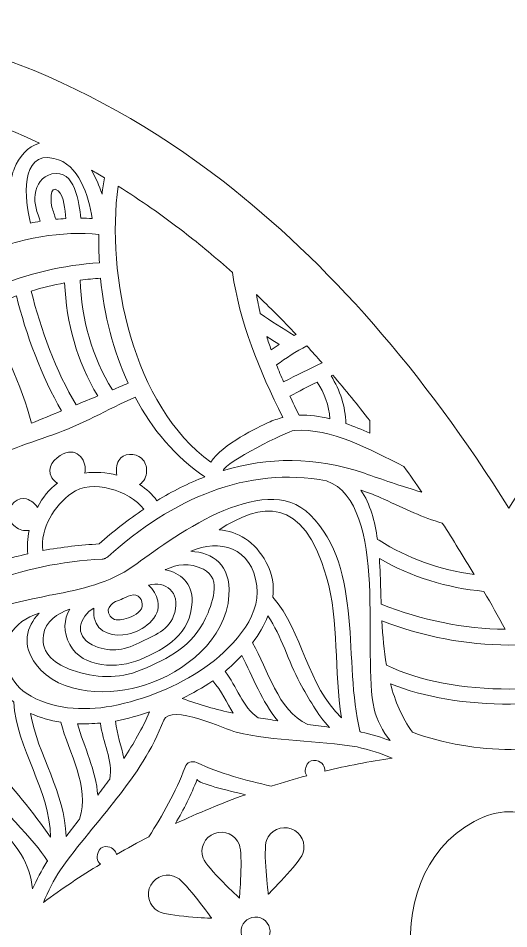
# Model space of a CAD drawing. Extents: x 49 to 10099, y -910 to -90.
# Drawn here: x 8355.1 to 8508, y -375.9 to -91.8 of the extents above; entities that cross this region are included whole.
import ezdxf

# ---------------------------------------------------------------- set-up
doc = ezdxf.new("R2010")
doc.units = 0
doc.header["$MEASUREMENT"] = 0
doc.layers.add('Layer 1', color=7, linetype='Continuous')

msp = doc.modelspace()

# ---------------------------------------------------------------- linework, layer by layer
at = {"layer": 'Layer 1', "lineweight": 0}
for points, knots in [([(8931.48, -226.33), (8913.85, -186.9), (8886.75, -153.49), (8853.11, -129.71), (8818.04, -104.91), (8777.53, -91.8), (8735.95, -91.8), (8688.05, -91.8), (8640.03, -109.39), (8597.06, -142.66), (8564.36, -167.98), (8534.49, -202.19), (8508, -244.61), (8481.52, -202.2), (8451.66, -168), (8418.95, -142.67), (8375.98, -109.4), (8327.95, -91.81), (8280.04, -91.8), (8238.47, -91.8), (8197.96, -104.91), (8162.9, -129.69), (8129.25, -153.47), (8102.15, -186.88), (8084.52, -226.31), (8063.14, -274.13), (8056.87, -327.84), (8066.41, -381.63), (8076.97, -441.15), (8105.77, -497.53), (8152, -549.22), (8305.89, -721.22), (8482.96, -885.08), (8484.74, -886.72), (8484.74, -886.72), (8508.01, -908.2), (8508.01, -908.2), (8508.01, -908.2), (8531.28, -886.71), (8531.28, -886.71), (8533.05, -885.08), (8710.13, -721.22), (8864.01, -549.22), (8910.24, -497.54), (8939.03, -441.16), (8949.59, -381.65), (8959.12, -327.86), (8952.86, -274.15), (8931.48, -226.33)], [0, 0, 0, 0, 1, 1, 1, 2, 2, 2, 3, 3, 3, 4, 4, 4, 5, 5, 5, 6, 6, 6, 7, 7, 7, 8, 8, 8, 9, 9, 9, 10, 10, 10, 11, 11, 11, 12, 12, 12, 13, 13, 13, 14, 14, 14, 15, 15, 15, 16, 16, 16, 16]), ([(8302.23, -178.63), (8296.36, -174.21), (8290.2, -170.61), (8284.01, -168.16), (8278.48, -165.98), (8272.91, -164.22), (8267.31, -162.74), (8267.37, -162.51), (8267.43, -162.27), (8267.4, -161.97), (8265.66, -144.42), (8271.1, -126.54), (8281.17, -111.82), (8308.28, -111.99), (8335.53, -118.45), (8361.75, -130.77), (8358.12, -131.81), (8355.27, -135.21), (8353.94, -138.59), (8353.29, -140.27), (8352.88, -141.95), (8352.67, -143.65), (8347.12, -136.01), (8338.32, -131.19), (8328.9, -136.01), (8320.99, -140.05), (8319.12, -148.85), (8320.59, -157.22), (8315.43, -152.69), (8309.15, -150.22), (8303.57, -155.34), (8296.67, -161.67), (8298.45, -170.9), (8302.23, -178.63)], [0, 0, 0, 0, 1, 1, 1, 2, 2, 2, 3, 3, 3, 4, 4, 4, 5, 5, 5, 6, 6, 6, 7, 7, 7, 8, 8, 8, 9, 9, 9, 10, 10, 10, 11, 11, 11, 11]), ([(8365.65, -140.4), (8362.51, -141.15), (8360.85, -143.73), (8360.39, -146.8), (8359.97, -149.69), (8361.1, -152.42), (8361.96, -155.15), (8360.96, -155.32), (8359.95, -155.53), (8358.94, -155.73), (8357.13, -148.54), (8355.52, -133.14), (8366.22, -135.52), (8374.26, -137.32), (8376.91, -147.16), (8378.19, -154.3), (8377.04, -154.23), (8375.87, -154.21), (8374.69, -154.2), (8374.05, -149.65), (8372.99, -138.66), (8365.65, -140.4)], [0, 0, 0, 0, 1, 1, 1, 2, 2, 2, 3, 3, 3, 4, 4, 4, 5, 5, 5, 6, 6, 6, 7, 7, 7, 7]), ([(8377.92, -139.19), (8379.3, -139.98), (8380.67, -140.79), (8382.04, -141.61), (8381.74, -143.27), (8381.47, -144.96), (8381.24, -146.66), (8380.4, -144.06), (8379.31, -141.49), (8377.92, -139.19)], [0, 0, 0, 0, 1, 1, 1, 2, 2, 2, 3, 3, 3, 3]), ([(8369.92, -154.31), (8368.88, -154.37), (8367.85, -154.43), (8366.81, -154.53), (8366.45, -153.27), (8366.06, -152.01), (8365.65, -150.76), (8365.39, -149.97), (8364.69, -143.17), (8367.57, -145.68), (8369.52, -147.39), (8369.67, -151.5), (8369.92, -154.31)], [0, 0, 0, 0, 1, 1, 1, 2, 2, 2, 3, 3, 3, 4, 4, 4, 4]), ([(8421.88, -171.12), (8424.13, -186.5), (8430.17, -201.58), (8437.63, -216.37), (8436.08, -216.74), (8434.54, -217.22), (8433.03, -217.93), (8430.11, -219.33), (8418.64, -224.69), (8415.16, -230.29), (8390.89, -212.86), (8382.32, -171.69), (8386.3, -144.22), (8393.21, -148.56), (8400.02, -153.31), (8406.7, -158.48), (8411.84, -162.46), (8416.9, -166.68), (8421.88, -171.12)], [0, 0, 0, 0, 1, 1, 1, 2, 2, 2, 3, 3, 3, 4, 4, 4, 5, 5, 5, 6, 6, 6, 6]), ([(8380.27, -159.32), (8380.21, -162.24), (8380.27, -165.18), (8380.44, -168.12), (8358.14, -169.43), (8335.11, -179.03), (8318.37, -193.79), (8316.42, -191.55), (8314.39, -189.41), (8312.3, -187.36), (8326.25, -169.36), (8357.94, -156.57), (8380.27, -159.32)], [0, 0, 0, 0, 1, 1, 1, 2, 2, 2, 3, 3, 3, 4, 4, 4, 4]), ([(8374.43, -173.52), (8376.57, -173.23), (8378.69, -173.05), (8380.79, -172.93), (8381.92, -184.34), (8384.76, -195.58), (8389.39, -205.7), (8387.75, -206.38), (8386.12, -207.05), (8384.48, -207.73), (8378.01, -197.29), (8374.88, -185.86), (8374.43, -173.52)], [0, 0, 0, 0, 1, 1, 1, 2, 2, 2, 3, 3, 3, 4, 4, 4, 4]), ([(8359.18, -176.91), (8362.64, -175.86), (8366.11, -175.03), (8369.59, -174.38), (8370.16, -187.02), (8373.37, -198.84), (8379.93, -209.62), (8377.68, -210.55), (8375.42, -211.48), (8373.17, -212.42), (8366.93, -202.08), (8362.07, -188.67), (8359.18, -176.91)], [0, 0, 0, 0, 1, 1, 1, 2, 2, 2, 3, 3, 3, 4, 4, 4, 4]), ([(8343.87, -182.89), (8347.35, -181.22), (8350.93, -179.73), (8354.57, -178.44), (8357.49, -190.19), (8362.47, -203.85), (8368.66, -214.29), (8365.52, -215.59), (8362.38, -216.89), (8359.25, -218.18), (8356.25, -206.44), (8350.11, -193.26), (8343.87, -182.89)], [0, 0, 0, 0, 1, 1, 1, 2, 2, 2, 3, 3, 3, 4, 4, 4, 4]), ([(8441.73, -190.45), (8441.53, -190.56), (8441.32, -190.67), (8441.12, -190.79), (8437.65, -188.45), (8433.9, -186.43), (8430.58, -183.89), (8430.11, -181.93), (8429.72, -179.97), (8429.37, -178.02), (8433.55, -182), (8437.67, -186.14), (8441.73, -190.45)], [0, 0, 0, 0, 1, 1, 1, 2, 2, 2, 3, 3, 3, 4, 4, 4, 4]), ([(8436.49, -193.58), (8435.63, -194.14), (8434.81, -194.72), (8433.98, -195.3), (8433.49, -193.89), (8432.99, -192.47), (8432.56, -191.06), (8433.88, -191.89), (8435.17, -192.75), (8436.49, -193.58)], [0, 0, 0, 0, 1, 1, 1, 2, 2, 2, 3, 3, 3, 3]), ([(8445.06, -194.02), (8446.66, -195.77), (8448.26, -197.55), (8449.84, -199.35), (8445.83, -201.14), (8441.83, -203.11), (8437.84, -205.28), (8437.08, -203.5), (8436.3, -201.72), (8435.62, -199.96), (8438.53, -197.8), (8441.69, -195.83), (8445.06, -194.02)], [0, 0, 0, 0, 1, 1, 1, 2, 2, 2, 3, 3, 3, 4, 4, 4, 4]), ([(8464.7, -217.33), (8464.75, -218.63), (8464.75, -219.93), (8464.67, -221.22), (8462.21, -220.12), (8459.73, -219.1), (8457.25, -218.24), (8457.05, -212.94), (8455.49, -207.82), (8452.61, -203.41), (8452.79, -203.33), (8452.98, -203.25), (8453.16, -203.17), (8457.06, -207.73), (8460.91, -212.45), (8464.7, -217.33)], [0, 0, 0, 0, 1, 1, 1, 2, 2, 2, 3, 3, 3, 4, 4, 4, 5, 5, 5, 5]), ([(8452.28, -216.78), (8449.06, -215.98), (8445.84, -215.54), (8442.68, -215.65), (8441.66, -213.66), (8440.73, -211.68), (8439.81, -209.71), (8442.62, -208.17), (8445.43, -206.72), (8448.25, -205.38), (8450.66, -208.64), (8451.91, -212.73), (8452.28, -216.78)], [0, 0, 0, 0, 1, 1, 1, 2, 2, 2, 3, 3, 3, 4, 4, 4, 4]), ([(8365.92, -221.76), (8374.61, -218.82), (8383.07, -213.7), (8391.57, -210.04), (8396.88, -220.09), (8404.11, -228.71), (8413.32, -234.87), (8408.19, -236.86), (8403.19, -239.37), (8398.35, -242.32), (8396.87, -240.29), (8395.05, -238.62), (8392.96, -237.3), (8394.28, -236.32), (8395.23, -234.81), (8395.07, -233.02), (8395.18, -231.65), (8394.79, -230.24), (8393.55, -229.09), (8391.69, -227.38), (8387.8, -227.37), (8386.45, -229.78), (8385.65, -231.21), (8385.58, -232.8), (8385.91, -234.33), (8382.63, -233.52), (8379.18, -233.29), (8375.86, -233.69), (8376.76, -230.17), (8373.64, -225.54), (8369.15, -227.67), (8366.58, -228.89), (8363.55, -232), (8365.63, -235.14), (8366.12, -235.87), (8366.7, -236.43), (8367.33, -236.85), (8364.78, -238.73), (8362.66, -241.36), (8361.1, -244.39), (8360.27, -243.2), (8359.18, -242.25), (8357.69, -241.74), (8355.1, -240.85), (8352.01, -243.84), (8352.1, -246.38), (8352.17, -248.23), (8353.03, -249.52), (8354.19, -250.35), (8355.4, -251.49), (8357.03, -251.82), (8358.54, -251.58), (8357.99, -254.13), (8357.84, -256.62), (8358.1, -258.89), (8352.73, -260.09), (8347.44, -261.69), (8342.34, -263.73), (8344.25, -253.26), (8343.21, -242.23), (8339.86, -231.45), (8348.45, -227.94), (8357.13, -224.73), (8365.92, -221.76)], [0, 0, 0, 0, 1, 1, 1, 2, 2, 2, 3, 3, 3, 4, 4, 4, 5, 5, 5, 6, 6, 6, 7, 7, 7, 8, 8, 8, 9, 9, 9, 10, 10, 10, 11, 11, 11, 12, 12, 12, 13, 13, 13, 14, 14, 14, 15, 15, 15, 16, 16, 16, 17, 17, 17, 18, 18, 18, 19, 19, 19, 20, 20, 20, 21, 21, 21, 21]), ([(8441.15, -220.42), (8452.82, -219.6), (8464.37, -226.22), (8475.35, -231.65), (8477.22, -234.28), (8479.08, -236.96), (8480.93, -239.67), (8474.37, -237.71), (8468.25, -235.58), (8463.03, -233.77), (8447.66, -228.43), (8432.9, -228.72), (8419.05, -232.92), (8419.03, -232.91), (8419.03, -232.9), (8419.01, -232.89), (8419.52, -230.42), (8438.97, -220.57), (8441.15, -220.42)], [0, 0, 0, 0, 1, 1, 1, 2, 2, 2, 3, 3, 3, 4, 4, 4, 5, 5, 5, 6, 6, 6, 6]), ([(8381.31, -260.56), (8381.53, -260.55), (8381.69, -260.47), (8381.88, -260.41), (8382, -260.39), (8382.11, -260.37), (8382.22, -260.33), (8382.32, -260.28), (8382.41, -260.22), (8382.51, -260.16), (8382.68, -260.06), (8382.86, -260), (8383.02, -259.85), (8403.25, -241.64), (8426.3, -231.49), (8451.25, -236.09), (8470.89, -243.55), (8462.16, -290.73), (8466.04, -307.2), (8466.93, -310.97), (8468.71, -314.22), (8471.02, -317.17), (8468.1, -316.09), (8465.13, -315.13), (8462.01, -314.47), (8461.89, -314.45), (8461.77, -314.44), (8461.65, -314.42), (8461.64, -314.33), (8461.66, -314.26), (8461.64, -314.17), (8456.3, -292.83), (8462.93, -263.65), (8446.14, -246.72), (8431.6, -232.06), (8402.04, -254.78), (8390.97, -262.76), (8383.77, -267.95), (8374.76, -269.94), (8365.72, -271.71), (8364.58, -271.86), (8363.44, -272.08), (8362.33, -272.38), (8347.58, -275.26), (8333.35, -278.54), (8327.48, -295.26), (8320.9, -314), (8356.51, -341.86), (8364.15, -354.59), (8364.19, -354.65), (8364.25, -354.68), (8364.29, -354.74), (8364.22, -354.84), (8364.16, -354.92), (8364.09, -355.01), (8362.33, -357.72), (8360.89, -360.55), (8359.57, -363.42), (8359.13, -359.62), (8358.11, -356), (8356.07, -352.71), (8345.99, -336.42), (8308.65, -312.36), (8316.66, -290.97), (8316.77, -290.65), (8316.8, -290.37), (8316.79, -290.09), (8331.13, -270.17), (8356.23, -261.88), (8381.31, -260.56)], [0, 0, 0, 0, 1, 1, 1, 2, 2, 2, 3, 3, 3, 4, 4, 4, 5, 5, 5, 6, 6, 6, 7, 7, 7, 8, 8, 8, 9, 9, 9, 10, 10, 10, 11, 11, 11, 12, 12, 12, 13, 13, 13, 14, 14, 14, 15, 15, 15, 16, 16, 16, 17, 17, 17, 18, 18, 18, 19, 19, 19, 20, 20, 20, 21, 21, 21, 22, 22, 22, 23, 23, 23, 23]), ([(8394.29, -244.94), (8389.47, -248.17), (8384.81, -251.82), (8380.33, -255.8), (8374.68, -256.13), (8368.76, -256.78), (8362.78, -257.87), (8361.95, -250.91), (8366.39, -243.85), (8371.79, -239.94), (8378.03, -235.43), (8389.86, -239.11), (8394.29, -244.94)], [0, 0, 0, 0, 1, 1, 1, 2, 2, 2, 3, 3, 3, 4, 4, 4, 4]), ([(8434.49, -272.4), (8434.91, -268.8), (8434.37, -265.13), (8432.43, -261.55), (8428.9, -255.03), (8423.51, -251.82), (8417.72, -251.38), (8430.82, -242.99), (8443.84, -240.44), (8451.21, -266.12), (8455.2, -280.03), (8453.5, -295.5), (8455.89, -310.05), (8445.24, -300.15), (8443.84, -283.21), (8434.49, -272.4)], [0, 0, 0, 0, 1, 1, 1, 2, 2, 2, 3, 3, 3, 4, 4, 4, 5, 5, 5, 5]), ([(8497.19, -265.31), (8486.6, -263.87), (8476.38, -260.32), (8467.59, -254.64), (8467.42, -254.53), (8467.26, -254.51), (8467.09, -254.44), (8466.33, -248.77), (8464.83, -243.34), (8461.94, -238.98), (8464.3, -239.81), (8466.68, -240.73), (8469.07, -241.83), (8475.68, -244.88), (8481.26, -247.58), (8487.3, -249.3), (8490.64, -254.5), (8493.94, -259.84), (8497.19, -265.31)], [0, 0, 0, 0, 1, 1, 1, 2, 2, 2, 3, 3, 3, 4, 4, 4, 5, 5, 5, 6, 6, 6, 6]), ([(8360.67, -293.4), (8368.15, -303.34), (8384.33, -303.28), (8394.77, -299.79), (8406.88, -295.73), (8419.96, -285.78), (8420.81, -271.77), (8421.39, -262.35), (8415.78, -258.46), (8408.93, -258.11), (8417.71, -254.02), (8427.96, -256.91), (8429.5, -268.89), (8430.83, -279.24), (8420.93, -288.95), (8413.31, -294.37), (8404.3, -300.38), (8394.9, -304.27), (8384.28, -306.39), (8375.28, -307.96), (8365.44, -307.51), (8357.62, -302.38), (8351.93, -298.65), (8349.78, -290.72), (8352.47, -284.61), (8354.14, -280.84), (8357.74, -278.61), (8361.62, -277.42), (8357.63, -281.7), (8356.09, -287.31), (8360.67, -293.4)], [0, 0, 0, 0, 1, 1, 1, 2, 2, 2, 3, 3, 3, 4, 4, 4, 5, 5, 5, 6, 6, 6, 7, 7, 7, 8, 8, 8, 9, 9, 9, 10, 10, 10, 10]), ([(8500.28, -270.6), (8502.51, -274.47), (8504.72, -278.41), (8506.9, -282.41), (8493.98, -282.27), (8481.05, -279.66), (8468.24, -274.57), (8468.19, -273.14), (8468.15, -271.7), (8468.1, -270.24), (8468.01, -267.15), (8467.91, -263.76), (8467.68, -260.32), (8477.54, -266.12), (8488.78, -269.55), (8500.28, -270.6)], [0, 0, 0, 0, 1, 1, 1, 2, 2, 2, 3, 3, 3, 4, 4, 4, 5, 5, 5, 5]), ([(8371.17, -287.18), (8375.18, -294.71), (8386.34, -294.73), (8393.04, -291.91), (8401.4, -288.39), (8408.91, -283.92), (8409.31, -273.82), (8409.53, -267.97), (8405.62, -264.78), (8400.94, -263.88), (8401, -263.84), (8401.05, -263.8), (8401.1, -263.76), (8404.67, -262.15), (8408.41, -261.57), (8412.83, -263.67), (8418.87, -266.56), (8415.36, -275), (8413.53, -278.91), (8409.43, -287.65), (8402.06, -291.54), (8393.48, -295.12), (8386.25, -298.13), (8379.15, -297.58), (8371.92, -295.16), (8367.16, -293.56), (8362.03, -290.11), (8362.96, -284.25), (8363.65, -279.87), (8367.3, -277.53), (8371.19, -276.1), (8369.34, -279.27), (8369.07, -283.24), (8371.17, -287.18)], [0, 0, 0, 0, 1, 1, 1, 2, 2, 2, 3, 3, 3, 4, 4, 4, 5, 5, 5, 6, 6, 6, 7, 7, 7, 8, 8, 8, 9, 9, 9, 10, 10, 10, 11, 11, 11, 11]), ([(8378.82, -278.83), (8379.77, -283.79), (8385.15, -284.83), (8389.31, -283.96), (8393.82, -283.02), (8399.8, -278.89), (8398.65, -273.57), (8398.26, -271.79), (8397.21, -269.94), (8395.74, -268.66), (8401.01, -267.2), (8405.7, -270.82), (8403.9, -277.22), (8402.32, -282.83), (8397.36, -284.38), (8392.78, -286.68), (8387.93, -289.11), (8383.16, -289.76), (8378.2, -287.27), (8372.26, -284.29), (8374.29, -278.44), (8378.7, -275.8), (8378.6, -276.73), (8378.61, -277.72), (8378.82, -278.83)], [0, 0, 0, 0, 1, 1, 1, 2, 2, 2, 3, 3, 3, 4, 4, 4, 5, 5, 5, 6, 6, 6, 7, 7, 7, 8, 8, 8, 8]), ([(8387.19, -273.1), (8387.31, -273.07), (8387.38, -272.99), (8387.48, -272.94), (8387.58, -272.9), (8387.67, -272.91), (8387.76, -272.86), (8388.82, -272.32), (8389.83, -271.83), (8391.03, -271.72), (8393.27, -271.52), (8394.35, -274.4), (8393.51, -276), (8392.55, -277.86), (8389.9, -278.78), (8388.03, -279.29), (8386.57, -279.69), (8384.69, -279.7), (8383.77, -278.31), (8381.9, -275.46), (8385, -273.79), (8387.19, -273.1)], [0, 0, 0, 0, 1, 1, 1, 2, 2, 2, 3, 3, 3, 4, 4, 4, 5, 5, 5, 6, 6, 6, 7, 7, 7, 7]), ([(8428.11, -286.66), (8430.11, -284.02), (8431.79, -281.18), (8432.96, -278.24), (8437.23, -284.55), (8439.24, -292.46), (8442.94, -299.11), (8445.7, -304.06), (8448.31, -308.99), (8452.12, -313.02), (8449.86, -312.72), (8447.6, -312.43), (8445.36, -312.15), (8435.78, -307.56), (8433.12, -295.08), (8428.11, -286.66)], [0, 0, 0, 0, 1, 1, 1, 2, 2, 2, 3, 3, 3, 4, 4, 4, 5, 5, 5, 5]), ([(8348.27, -298.4), (8349.66, -301.18), (8351.57, -303.33), (8353.72, -305.16), (8354.55, -319.73), (8365.12, -332.56), (8365.18, -347.32), (8359.77, -339.26), (8353.54, -331.93), (8346.89, -324.77), (8332.85, -309.62), (8333.14, -290.43), (8349.47, -280.81), (8345.99, -285.53), (8344.9, -291.67), (8348.27, -298.4)], [0, 0, 0, 0, 1, 1, 1, 2, 2, 2, 3, 3, 3, 4, 4, 4, 5, 5, 5, 5]), ([(8547.46, -279.79), (8547.33, -284.39), (8547.14, -288.93), (8546.61, -293.34), (8526.75, -303.55), (8490, -303.63), (8469.87, -293.57), (8469.12, -289.16), (8468.72, -284.55), (8468.47, -279.77), (8494.8, -289.85), (8521.13, -289.85), (8547.46, -279.79)], [0, 0, 0, 0, 1, 1, 1, 2, 2, 2, 3, 3, 3, 4, 4, 4, 4]), ([(8419.57, -295.58), (8421.34, -294.09), (8423.09, -292.42), (8424.77, -290.62), (8428.35, -297.15), (8431.06, -305.17), (8436, -310.94), (8433.96, -310.66), (8431.94, -310.36), (8429.91, -310.03), (8424.9, -306.64), (8423.3, -300.18), (8419.57, -295.58)], [0, 0, 0, 0, 1, 1, 1, 2, 2, 2, 3, 3, 3, 4, 4, 4, 4]), ([(8422.16, -308.59), (8416.82, -307.47), (8411.52, -305.98), (8406.24, -303.98), (8409.46, -302.38), (8412.63, -300.63), (8415.75, -298.55), (8415.76, -298.54), (8415.77, -298.53), (8415.79, -298.52), (8418.48, -301.63), (8420.04, -305.3), (8422.16, -308.59)], [0, 0, 0, 0, 1, 1, 1, 2, 2, 2, 3, 3, 3, 4, 4, 4, 4]), ([(8545.7, -299.13), (8544.59, -304.4), (8542.71, -309.42), (8539.5, -314.06), (8519.41, -321.68), (8498.14, -321.83), (8477.99, -314.57), (8474.69, -309.9), (8472.55, -304.84), (8471.14, -299.45), (8491.92, -307.97), (8525.25, -307.88), (8545.7, -299.13)], [0, 0, 0, 0, 1, 1, 1, 2, 2, 2, 3, 3, 3, 4, 4, 4, 4]), ([(8368.27, -357.46), (8379.34, -341.92), (8393.5, -328.97), (8400.49, -310.79), (8402.53, -305.47), (8420.02, -313.79), (8423, -314.51), (8435.3, -317.45), (8448.28, -317.05), (8460.73, -319.14), (8464.54, -319.95), (8468.17, -321.14), (8471.69, -322.6), (8464.6, -323.65), (8457.6, -325.02), (8450.72, -326.67), (8450.8, -325.28), (8450.01, -323.81), (8447.94, -323.37), (8446.85, -323.14), (8445.8, -323.51), (8445.21, -324.48), (8444.35, -325.88), (8444.45, -327.17), (8445.02, -328.12), (8441.3, -329.11), (8437.62, -330.18), (8433.98, -331.34), (8426.08, -329.6), (8418.22, -327.44), (8410.68, -324.02), (8409.18, -323.33), (8407.72, -323.9), (8407.13, -325.46), (8404.21, -333.24), (8400.17, -340.34), (8395.8, -347.17), (8392.42, -348.93), (8389.08, -350.76), (8385.78, -352.67), (8385.54, -351.58), (8384.71, -350.59), (8383.07, -350.24), (8381.98, -350.01), (8380.93, -350.38), (8380.34, -351.35), (8379.25, -353.14), (8379.71, -354.75), (8380.72, -355.69), (8374.62, -359.42), (8368.7, -363.42), (8362.97, -367.66), (8364.42, -364.14), (8366.15, -360.73), (8368.27, -357.46)], [0, 0, 0, 0, 1, 1, 1, 2, 2, 2, 3, 3, 3, 4, 4, 4, 5, 5, 5, 6, 6, 6, 7, 7, 7, 8, 8, 8, 9, 9, 9, 10, 10, 10, 11, 11, 11, 12, 12, 12, 13, 13, 13, 14, 14, 14, 15, 15, 15, 16, 16, 16, 17, 17, 17, 18, 18, 18, 18]), ([(8374.21, -341.62), (8372.81, -343.41), (8371.42, -345.22), (8370.02, -347.04), (8369.86, -333.51), (8361.11, -321.63), (8359, -308.65), (8361.91, -310.03), (8365.09, -310.9), (8368.38, -311.39), (8370.87, -320.97), (8377.6, -331.49), (8374.21, -341.62)], [0, 0, 0, 0, 1, 1, 1, 2, 2, 2, 3, 3, 3, 4, 4, 4, 4]), ([(8396.09, -308.18), (8393.77, -313.33), (8391.07, -318.14), (8388.08, -322.71), (8387.27, -318.89), (8385.81, -315.2), (8385.49, -311.07), (8385.51, -311.06), (8385.54, -311.06), (8385.56, -311.06), (8389.23, -310.33), (8392.7, -309.32), (8396.09, -308.18)], [0, 0, 0, 0, 1, 1, 1, 2, 2, 2, 3, 3, 3, 4, 4, 4, 4]), ([(8373.56, -311.87), (8375.98, -311.95), (8378.38, -311.91), (8380.73, -311.69), (8381.4, -317.57), (8384.73, -323.25), (8383.64, -329.19), (8382.42, -330.87), (8381.18, -332.55), (8379.92, -334.21), (8379.36, -326.62), (8375.71, -319.09), (8373.56, -311.87)], [0, 0, 0, 0, 1, 1, 1, 2, 2, 2, 3, 3, 3, 4, 4, 4, 4]), ([(8404.12, -343.06), (8406.72, -338.64), (8409.06, -334.06), (8410.88, -329.19), (8410.51, -330.19), (8418.09, -332.22), (8425.99, -334.03), (8418.52, -336.7), (8411.23, -339.71), (8404.12, -343.06)], [0, 0, 0, 0, 1, 1, 1, 2, 2, 2, 3, 3, 3, 3]), ([(8508, -528.03), (8507.11, -528.03), (8506.22, -527.49), (8506, -526.39), (8499.43, -493.51), (8492.27, -460.97), (8485.94, -428.45), (8483.24, -414.56), (8479.45, -400.83), (8477.74, -386.83), (8475.71, -370.19), (8480.71, -351.25), (8497.25, -342.35), (8500.95, -340.36), (8504.48, -339.37), (8508, -339.37), (8511.52, -339.37), (8515.05, -340.36), (8518.75, -342.35), (8535.29, -351.25), (8540.29, -370.19), (8538.26, -386.83), (8536.55, -400.83), (8532.76, -414.56), (8530.06, -428.45), (8523.73, -460.97), (8516.57, -493.51), (8510, -526.39), (8509.78, -527.49), (8508.89, -528.03), (8508, -528.03)], [0, 0, 0, 0, 1, 1, 1, 2, 2, 2, 3, 3, 3, 4, 4, 4, 5, 5, 5, 6, 6, 6, 7, 7, 7, 8, 8, 8, 9, 9, 9, 10, 10, 10, 10]), ([(8432.51, -348.27), (8433.65, -345.15), (8437.11, -343.54), (8440.23, -344.68), (8443.35, -345.82), (8444.96, -349.28), (8443.82, -352.4), (8442.68, -355.52), (8433.08, -365.07), (8433.08, -365.07), (8433.08, -365.07), (8431.37, -351.39), (8432.51, -348.27)], [0, 0, 0, 0, 1, 1, 1, 2, 2, 2, 3, 3, 3, 4, 4, 4, 4]), ([(8412.75, -353.84), (8411.59, -350.73), (8413.19, -347.27), (8416.3, -346.11), (8419.42, -344.96), (8422.88, -346.55), (8424.04, -349.66), (8425.19, -352.78), (8424.07, -366.27), (8424.07, -366.27), (8424.07, -366.27), (8413.9, -356.96), (8412.75, -353.84)], [0, 0, 0, 0, 1, 1, 1, 2, 2, 2, 3, 3, 3, 4, 4, 4, 4]), ([(8404.66, -359.91), (8407.56, -361.54), (8415.41, -372.57), (8415.41, -372.57), (8415.41, -372.57), (8401.65, -372.03), (8398.75, -370.39), (8395.86, -368.76), (8394.83, -365.09), (8396.46, -362.2), (8398.1, -359.3), (8401.77, -358.28), (8404.66, -359.91)], [0, 0, 0, 0, 1, 1, 1, 2, 2, 2, 3, 3, 3, 4, 4, 4, 4]), ([(8433.57, -377.42), (8433.19, -379.9), (8430.87, -381.59), (8428.4, -381.21), (8425.93, -380.83), (8424.23, -378.52), (8424.61, -376.05), (8424.99, -373.58), (8427.3, -371.88), (8429.77, -372.26), (8432.25, -372.64), (8433.95, -374.95), (8433.57, -377.42)], [0, 0, 0, 0, 1, 1, 1, 2, 2, 2, 3, 3, 3, 4, 4, 4, 4])]:
    msp.add_open_spline(points, degree=3, knots=knots, dxfattribs=at)

doc.saveas('drawing.dxf')
